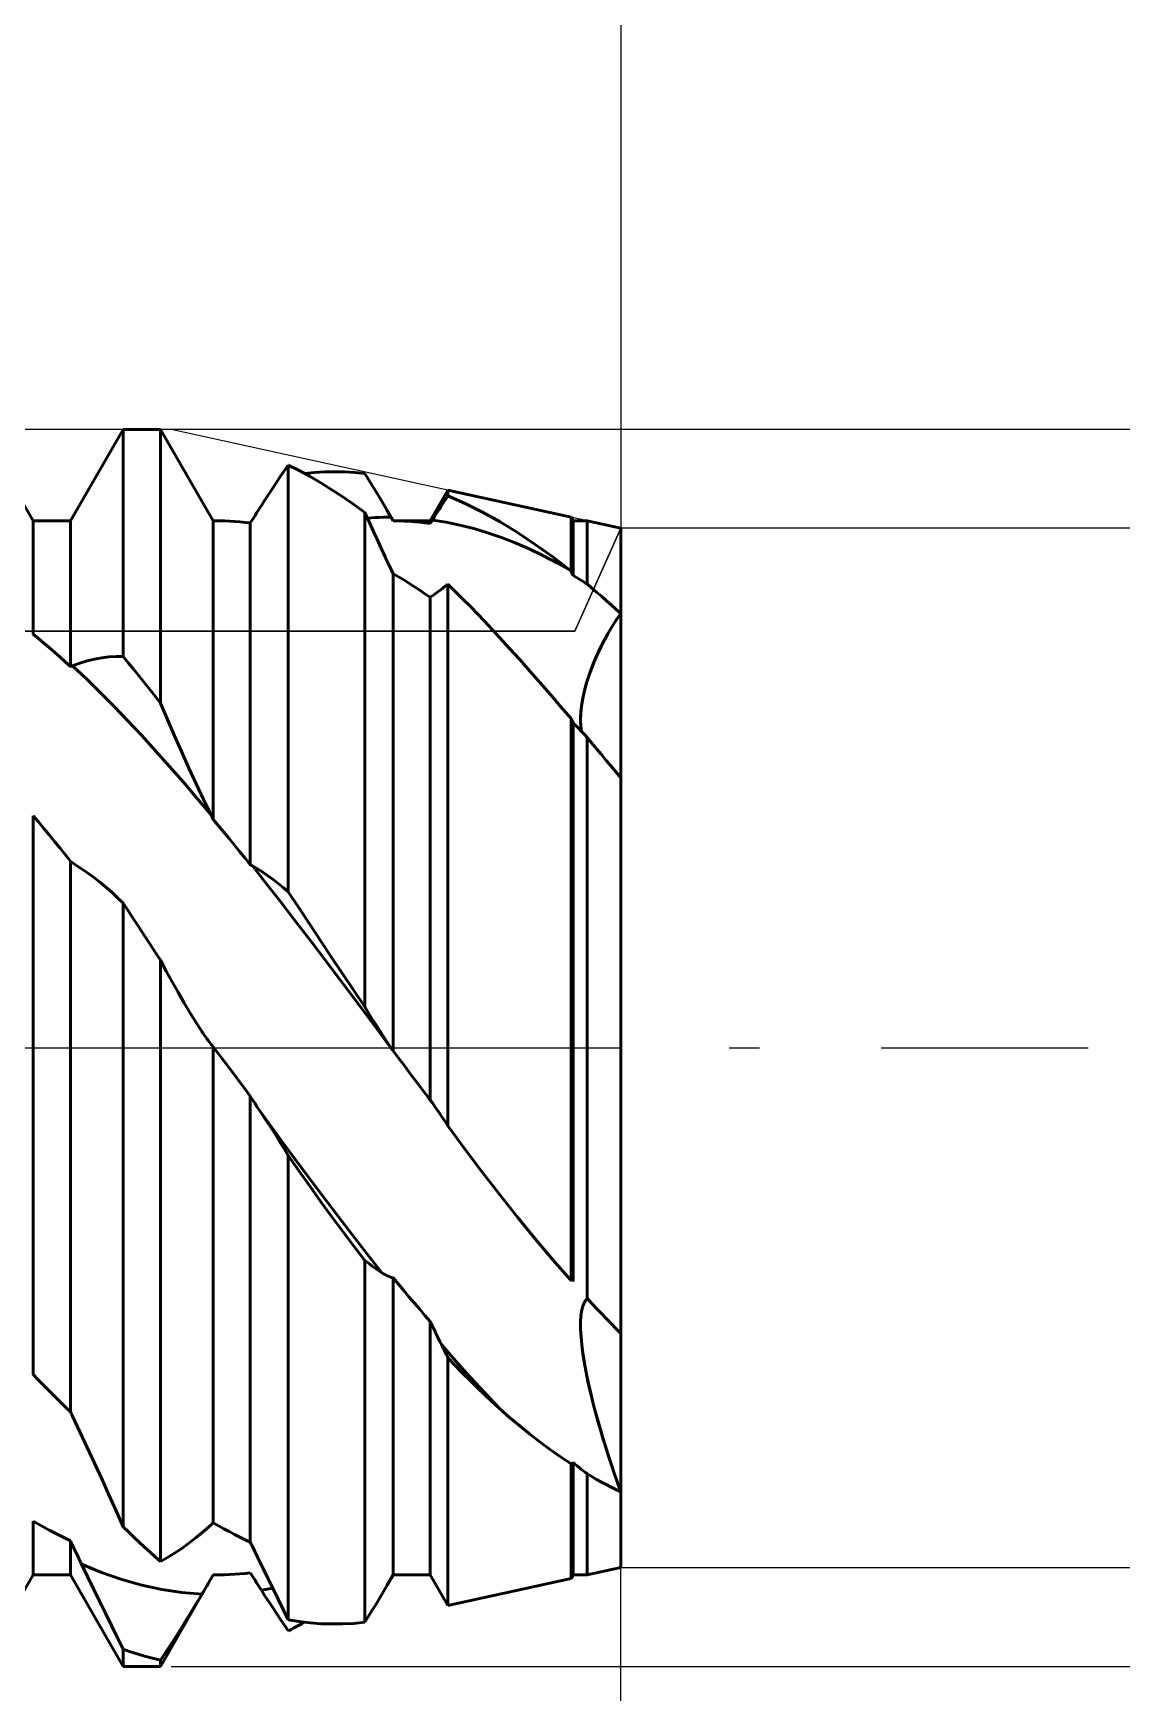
# Model space of a CAD drawing. Header units: millimetres. Extents: x -94 to 139, y -55 to 77.
# Drawn here: x 49.46 to 63.43, y -8.28 to 13.02 of the extents above; entities that cross this region are included whole.
import ezdxf

# ---------------------------------------------------------------- set-up
doc = ezdxf.new("R2010")
doc.units = ezdxf.units.MM
doc.header["$LTSCALE"] = 7.8
doc.linetypes.add('LONGDASH_DASH', pattern=[0.85, 0.4, -0.2, 0.05, -0.2])
for name, color, linetype in [('1', 4, 'CONTINUOUS'), ('2', 7, 'CONTINUOUS'), ('4', 2, 'LONGDASH_DASH'), ('CUT', 1, 'CONTINUOUS'), ('NOCUT', 7, 'CONTINUOUS'), ('SK2', 7, 'CONTINUOUS'), ('SK4', 2, 'LONGDASH_DASH')]:
    doc.layers.add(name, color=color, linetype=linetype)

msp = doc.modelspace()

# ---------------------------------------------------------------- linework, layer by layer
at = {"layer": '1', "color": 4, "linetype": 'CONTINUOUS', "lineweight": 50}
for p, q in [((49.461, 6.765), (48.784, 7.937)), ((49.938, 6.765), (50.615, 7.937)), ((50.615, 7.937), (51.093, 7.937)), ((50.615, 5.022), (50.615, 7.937)), ((51.77, 6.765), (51.093, 7.937)), ((51.093, 4.424), (51.093, 7.937)), ((52.685, 7.41), (52.734, 7.48)), ((52.873, 7.409), (52.734, 7.48)), ((52.734, 2.001), (52.734, 7.48)), ((52.538, 7.19), (52.587, 7.265)), ((52.587, 7.265), (52.636, 7.338)), ((52.636, 7.338), (52.685, 7.41)), ((53.013, 7.333), (52.873, 7.409)), ((52.944, 7.371), (53.072, 7.384)), ((53.153, 7.251), (53.013, 7.333)), ((53.072, 7.384), (53.2, 7.392)), ((53.293, 7.163), (53.153, 7.251)), ((53.2, 7.392), (53.329, 7.395)), ((53.458, 7.392), (53.329, 7.395)), ((53.588, 7.385), (53.458, 7.392)), ((53.717, 7.372), (53.588, 7.385)), ((53.765, 7.295), (53.717, 7.372)), ((53.812, 7.217), (53.765, 7.295)), ((52.39, 6.961), (52.439, 7.039)), ((52.439, 7.039), (52.489, 7.115)), ((52.489, 7.115), (52.538, 7.19)), ((53.434, 7.071), (53.293, 7.163)), ((53.576, 6.973), (53.434, 7.071)), ((53.86, 7.138), (53.812, 7.217)), ((53.907, 7.058), (53.86, 7.138)), ((53.955, 6.977), (53.907, 7.058)), ((54.556, 6.765), (54.783, 7.157)), ((54.726, 6.999), (54.754, 7.043)), ((54.754, 7.043), (54.783, 7.087)), ((56.362, 6.81), (54.783, 7.157)), ((54.783, 7.087), (54.783, 7.157)), ((55.005, 6.988), (54.783, 7.087)), ((52.288, 6.8), (52.308, 6.832)), ((52.308, 6.832), (52.328, 6.865)), ((52.328, 6.865), (52.349, 6.897)), ((52.349, 6.897), (52.369, 6.929)), ((52.369, 6.929), (52.39, 6.961)), ((53.717, 6.87), (53.576, 6.973)), ((53.748, 6.802), (53.717, 6.87)), ((53.717, 0.526), (53.717, 6.87)), ((54.004, 6.895), (53.955, 6.977)), ((54.052, 6.811), (54.004, 6.895)), ((54.583, 6.774), (54.612, 6.82)), ((54.612, 6.82), (54.64, 6.865)), ((54.64, 6.865), (54.669, 6.91)), ((54.669, 6.91), (54.697, 6.955)), ((54.697, 6.955), (54.726, 6.999)), ((55.227, 6.876), (55.005, 6.988)), ((55.451, 6.751), (55.227, 6.876)), ((49.461, 6.765), (49.938, 6.765)), ((49.461, 5.31), (49.461, 6.765)), ((49.938, 4.893), (49.938, 6.765)), ((51.77, 6.765), (51.781, 6.765)), ((51.77, 2.933), (51.77, 6.765)), ((51.848, 6.764), (51.781, 6.765)), ((51.914, 6.763), (51.848, 6.764)), ((51.981, 6.76), (51.914, 6.763)), ((52.047, 6.756), (51.981, 6.76)), ((52.114, 6.751), (52.047, 6.756)), ((52.181, 6.744), (52.114, 6.751)), ((52.247, 6.737), (52.181, 6.744)), ((52.247, 6.737), (52.267, 6.768)), ((52.247, 2.349), (52.247, 6.737)), ((52.267, 6.768), (52.288, 6.8)), ((53.779, 6.734), (53.748, 6.802)), ((53.749, 6.799), (53.8, 6.803)), ((53.811, 6.665), (53.779, 6.734)), ((53.8, 6.803), (53.85, 6.806)), ((53.842, 6.597), (53.811, 6.665)), ((53.85, 6.806), (53.901, 6.808)), ((53.901, 6.808), (53.951, 6.81)), ((53.951, 6.81), (54.002, 6.811)), ((54.002, 6.811), (54.052, 6.811)), ((54.053, 6.81), (54.052, 6.811)), ((54.052, 6.811), (54.052, 6.811)), ((54.053, 6.809), (54.053, 6.81)), ((54.053, 6.81), (54.053, 6.81)), ((54.054, 6.809), (54.053, 6.809)), ((54.053, 6.809), (54.053, 6.809)), ((54.057, 6.802), (54.054, 6.809)), ((54.079, 6.765), (54.054, 6.809)), ((54.061, 6.796), (54.057, 6.802)), ((54.064, 6.79), (54.061, 6.796)), ((54.068, 6.784), (54.064, 6.79)), ((54.072, 6.777), (54.068, 6.784)), ((54.075, 6.771), (54.072, 6.777)), ((54.079, 6.765), (54.075, 6.771)), ((54.147, 6.764), (54.079, 6.765)), ((54.079, 6.765), (54.556, 6.765)), ((54.079, 6.765), (54.079, 6.765)), ((54.215, 6.761), (54.147, 6.764)), ((54.283, 6.758), (54.215, 6.761)), ((54.352, 6.753), (54.283, 6.758)), ((54.42, 6.747), (54.352, 6.753)), ((54.488, 6.74), (54.42, 6.747)), ((54.556, 6.732), (54.488, 6.74)), ((54.556, 6.732), (54.556, 6.765)), ((54.556, 6.732), (54.56, 6.738)), ((54.56, 6.738), (54.564, 6.744)), ((54.564, 6.744), (54.568, 6.75)), ((54.568, 6.75), (54.572, 6.756)), ((54.572, 6.756), (54.575, 6.762)), ((54.575, 6.762), (54.579, 6.768)), ((54.579, 6.768), (54.583, 6.774)), ((54.76, 6.746), (54.583, 6.774)), ((54.937, 6.709), (54.76, 6.746)), ((55.115, 6.664), (54.937, 6.709)), ((55.292, 6.611), (55.115, 6.664)), ((55.469, 6.549), (55.292, 6.611)), ((55.676, 6.613), (55.451, 6.751)), ((55.902, 6.462), (55.676, 6.613)), ((56.388, 6.765), (56.362, 6.81)), ((56.362, 6.121), (56.362, 6.81)), ((56.388, 6.765), (56.568, 6.765)), ((56.388, 6.064), (56.388, 6.765)), ((57, 6.67), (56.568, 6.765)), ((56.568, 5.954), (56.568, 6.765)), ((57, 5.573), (57, 6.67)), ((57, 5.573), (57, 6.67)), ((53.873, 6.528), (53.842, 6.597)), ((53.905, 6.459), (53.873, 6.528)), ((53.936, 6.39), (53.905, 6.459)), ((53.956, 6.347), (53.936, 6.39)), ((55.647, 6.48), (55.469, 6.549)), ((55.824, 6.403), (55.647, 6.48)), ((56.001, 6.318), (55.824, 6.403)), ((56.128, 6.3), (55.902, 6.462)), ((53.976, 6.304), (53.956, 6.347)), ((53.996, 6.261), (53.976, 6.304)), ((54.016, 6.217), (53.996, 6.261)), ((54.037, 6.174), (54.016, 6.217)), ((56.179, 6.225), (56.001, 6.318)), ((56.356, 6.126), (56.128, 6.3)), ((56.356, 6.126), (56.179, 6.225)), ((54.058, 6.13), (54.037, 6.174)), ((54.079, 6.086), (54.058, 6.13)), ((54.147, 6.046), (54.079, 6.086)), ((54.079, -0.037), (54.079, 6.086)), ((54.215, 6.005), (54.147, 6.046)), ((54.283, 5.963), (54.215, 6.005)), ((56.357, 6.125), (56.356, 6.126)), ((56.358, 6.124), (56.357, 6.125)), ((56.359, 6.123), (56.358, 6.124)), ((56.36, 6.123), (56.359, 6.123)), ((56.361, 6.122), (56.36, 6.123)), ((56.362, 6.121), (56.361, 6.122)), ((56.365, 6.113), (56.362, 6.121)), ((56.369, 6.105), (56.365, 6.113)), ((56.373, 6.097), (56.369, 6.105)), ((56.377, 6.088), (56.373, 6.097)), ((56.38, 6.08), (56.377, 6.088)), ((56.384, 6.072), (56.38, 6.08)), ((56.388, 6.064), (56.384, 6.072)), ((56.413, 6.048), (56.388, 6.064)), ((56.439, 6.033), (56.413, 6.048)), ((56.465, 6.017), (56.439, 6.033)), ((56.49, 6.002), (56.465, 6.017)), ((56.516, 5.986), (56.49, 6.002)), ((56.542, 5.97), (56.516, 5.986)), ((56.568, 5.954), (56.542, 5.97)), ((54.352, 5.919), (54.283, 5.963)), ((54.42, 5.875), (54.352, 5.919)), ((54.488, 5.829), (54.42, 5.875)), ((54.556, 5.783), (54.488, 5.829)), ((54.556, 5.783), (54.576, 5.797)), ((54.556, -0.671), (54.556, 5.783)), ((54.576, 5.797), (54.597, 5.812)), ((54.597, 5.812), (54.617, 5.826)), ((54.617, 5.826), (54.637, 5.841)), ((54.637, 5.841), (54.658, 5.856)), ((54.658, 5.856), (54.678, 5.872)), ((54.678, 5.872), (54.699, 5.888)), ((54.699, 5.888), (54.711, 5.897)), ((54.711, 5.897), (54.723, 5.906)), ((54.723, 5.906), (54.735, 5.915)), ((54.735, 5.915), (54.747, 5.924)), ((54.747, 5.924), (54.759, 5.932)), ((54.759, 5.932), (54.771, 5.941)), ((54.771, 5.941), (54.783, 5.95)), ((54.877, 5.857), (54.783, 5.95)), ((54.783, -1), (54.783, 5.95)), ((54.971, 5.763), (54.877, 5.857)), ((55.066, 5.667), (54.971, 5.763)), ((56.629, 5.902), (56.568, 5.954)), ((56.691, 5.849), (56.629, 5.902)), ((56.753, 5.796), (56.691, 5.849)), ((56.815, 5.741), (56.753, 5.796)), ((55.16, 5.57), (55.066, 5.667)), ((55.255, 5.471), (55.16, 5.57)), ((56.876, 5.686), (56.815, 5.741)), ((56.938, 5.63), (56.876, 5.686)), ((57, 5.573), (56.938, 5.63)), ((56.946, 5.498), (57, 5.573)), ((56.957, 5.513), (57, 5.573)), ((57, 5.698), (57, 5.698)), ((57, 5.698), (57, 5.698)), ((57, 5.698), (57, 5.698)), ((57, 5.698), (57, 5.698)), ((57, 5.698), (57, 5.698)), ((57, 5.698), (57, 5.698)), ((57, 5.472), (57, 5.573)), ((55.35, 5.37), (55.255, 5.471)), ((55.445, 5.268), (55.35, 5.37)), ((56.793, 5.24), (56.843, 5.331)), ((56.833, 5.314), (56.874, 5.383)), ((56.843, 5.331), (56.894, 5.417)), ((56.874, 5.383), (56.915, 5.45)), ((56.894, 5.417), (56.946, 5.498)), ((56.915, 5.45), (56.957, 5.513)), ((57, 5.368), (57, 5.472)), ((57, 5.261), (57, 5.368)), ((49.529, 5.253), (49.461, 5.31)), ((49.597, 5.195), (49.529, 5.253)), ((49.665, 5.137), (49.597, 5.195)), ((49.734, 5.077), (49.665, 5.137)), ((55.574, 5.126), (55.445, 5.268)), ((55.704, 4.983), (55.574, 5.126)), ((56.694, 5.037), (56.743, 5.142)), ((56.715, 5.082), (56.754, 5.164)), ((56.743, 5.142), (56.793, 5.24)), ((56.754, 5.164), (56.794, 5.241)), ((56.794, 5.241), (56.833, 5.314)), ((57, 5.153), (57, 5.261)), ((57, 5.043), (57, 5.153)), ((49.802, 5.017), (49.734, 5.077)), ((49.87, 4.955), (49.802, 5.017)), ((49.938, 4.893), (49.87, 4.955)), ((49.95, 4.898), (49.954, 4.9)), ((49.954, 4.9), (49.957, 4.901)), ((49.957, 4.901), (49.961, 4.903)), ((49.961, 4.903), (49.965, 4.904)), ((49.965, 4.904), (50.06, 4.939)), ((50.143, 4.736), (49.965, 4.904)), ((50.06, 4.939), (50.154, 4.968)), ((50.154, 4.968), (50.248, 4.99)), ((50.248, 4.99), (50.341, 5.007)), ((50.341, 5.007), (50.433, 5.018)), ((50.433, 5.018), (50.524, 5.023)), ((50.615, 5.022), (50.524, 5.023)), ((50.683, 4.939), (50.615, 5.022)), ((50.752, 4.856), (50.683, 4.939)), ((55.834, 4.836), (55.704, 4.983)), ((56.605, 4.813), (56.648, 4.927)), ((56.606, 4.817), (56.64, 4.908)), ((56.64, 4.908), (56.676, 4.996)), ((56.648, 4.927), (56.694, 5.037)), ((56.676, 4.996), (56.715, 5.082)), ((57, 4.934), (57, 5.043)), ((57, 4.824), (57, 4.934)), ((49.938, 4.893), (49.942, 4.895)), ((49.942, 4.895), (49.946, 4.897)), ((49.946, 4.897), (49.95, 4.898)), ((50.321, 4.562), (50.143, 4.736)), ((50.82, 4.771), (50.752, 4.856)), ((50.888, 4.685), (50.82, 4.771)), ((55.965, 4.687), (55.834, 4.836)), ((56.097, 4.536), (55.965, 4.687)), ((56.536, 4.588), (56.567, 4.699)), ((56.549, 4.637), (56.575, 4.726)), ((56.567, 4.699), (56.605, 4.813)), ((56.575, 4.726), (56.606, 4.817)), ((57, 4.715), (57, 4.824)), ((57, 4.606), (57, 4.715)), ((50.498, 4.382), (50.321, 4.562)), ((50.956, 4.599), (50.888, 4.685)), ((51.025, 4.512), (50.956, 4.599)), ((51.093, 4.424), (51.025, 4.512)), ((56.229, 4.383), (56.097, 4.536)), ((56.496, 4.383), (56.512, 4.482)), ((56.51, 4.467), (56.527, 4.55)), ((56.512, 4.482), (56.536, 4.588)), ((56.527, 4.55), (56.549, 4.637)), ((57, 4.499), (57, 4.606)), ((57, 4.394), (57, 4.499)), ((50.676, 4.198), (50.498, 4.382)), ((51.184, 4.213), (51.093, 4.424)), ((56.362, 4.228), (56.229, 4.383)), ((56.484, 4.209), (56.487, 4.292)), ((56.485, 4.248), (56.489, 4.316)), ((56.487, 4.292), (56.496, 4.383)), ((56.489, 4.316), (56.497, 4.389)), ((56.497, 4.389), (56.51, 4.467)), ((57, 4.292), (57, 4.394)), ((57, 4.193), (57, 4.292)), ((50.854, 4.008), (50.676, 4.198)), ((51.275, 4.003), (51.184, 4.213)), ((56.365, 4.22), (56.362, 4.228)), ((56.362, -2.985), (56.362, 4.228)), ((56.369, 4.213), (56.365, 4.22)), ((56.373, 4.205), (56.369, 4.213)), ((56.376, 4.198), (56.373, 4.205)), ((56.38, 4.19), (56.376, 4.198)), ((56.384, 4.183), (56.38, 4.19)), ((56.388, 4.175), (56.384, 4.183)), ((56.413, 4.148), (56.388, 4.175)), ((56.388, -3), (56.388, 4.175)), ((56.439, 4.121), (56.413, 4.148)), ((56.465, 4.094), (56.439, 4.121)), ((56.49, 4.067), (56.465, 4.094)), ((56.487, 4.132), (56.484, 4.209)), ((56.485, 4.183), (56.485, 4.248)), ((56.488, 4.121), (56.485, 4.183)), ((56.495, 4.062), (56.487, 4.132)), ((56.495, 4.062), (56.488, 4.121)), ((56.516, 4.039), (56.49, 4.067)), ((57, 4.097), (57, 4.193)), ((57, 4.006), (57, 4.097)), ((51.032, 3.813), (50.854, 4.008)), ((51.368, 3.795), (51.275, 4.003)), ((56.542, 4.012), (56.516, 4.039)), ((56.568, 3.984), (56.542, 4.012)), ((56.629, 3.911), (56.568, 3.984)), ((56.568, -3.212), (56.568, 3.984)), ((56.69, 3.838), (56.629, 3.911)), ((56.752, 3.764), (56.69, 3.838)), ((57, 3.919), (57, 4.006)), ((57, 3.836), (57, 3.919)), ((57, 3.759), (57, 3.836)), ((51.21, 3.613), (51.032, 3.813)), ((51.46, 3.59), (51.368, 3.795)), ((56.814, 3.69), (56.752, 3.764)), ((56.876, 3.616), (56.814, 3.69)), ((57, 3.688), (57, 3.759)), ((57, 3.623), (57, 3.688)), ((57, 3.564), (57, 3.623)), ((51.388, 3.409), (51.21, 3.613)), ((51.565, 3.201), (51.388, 3.409)), ((51.554, 3.387), (51.46, 3.59)), ((56.938, 3.541), (56.876, 3.616)), ((57, 3.466), (56.938, 3.541)), ((57, 3.512), (57, 3.564)), ((57, 3.466), (57, 3.512)), ((57, -6.67), (57, 3.466)), ((51.648, 3.186), (51.554, 3.387)), ((51.743, 2.989), (51.565, 3.201)), ((51.743, 2.989), (51.648, 3.186)), ((51.747, 2.981), (51.743, 2.989)), ((49.529, 2.899), (49.461, 2.98)), ((49.461, -4.192), (49.461, 2.98)), ((49.597, 2.816), (49.529, 2.899)), ((49.665, 2.734), (49.597, 2.816)), ((51.751, 2.973), (51.747, 2.981)), ((51.755, 2.965), (51.751, 2.973)), ((51.758, 2.957), (51.755, 2.965)), ((51.762, 2.949), (51.758, 2.957)), ((51.766, 2.941), (51.762, 2.949)), ((51.77, 2.933), (51.766, 2.941)), ((51.838, 2.851), (51.77, 2.933)), ((51.906, 2.769), (51.838, 2.851)), ((49.734, 2.65), (49.665, 2.734)), ((49.802, 2.567), (49.734, 2.65)), ((49.87, 2.482), (49.802, 2.567)), ((51.974, 2.686), (51.906, 2.769)), ((52.043, 2.602), (51.974, 2.686)), ((52.111, 2.518), (52.043, 2.602)), ((49.938, 2.398), (49.87, 2.482)), ((49.958, 2.382), (49.938, 2.398)), ((49.938, -4.671), (49.938, 2.398)), ((49.979, 2.367), (49.958, 2.382)), ((49.999, 2.352), (49.979, 2.367)), ((50.019, 2.338), (49.999, 2.352)), ((52.179, 2.434), (52.111, 2.518)), ((52.247, 2.349), (52.179, 2.434)), ((52.251, 2.347), (52.247, 2.349)), ((52.255, 2.345), (52.251, 2.347)), ((52.259, 2.343), (52.255, 2.345)), ((52.263, 2.341), (52.259, 2.343)), ((50.04, 2.324), (50.019, 2.338)), ((50.06, 2.31), (50.04, 2.324)), ((50.081, 2.297), (50.06, 2.31)), ((50.159, 2.246), (50.081, 2.297)), ((50.236, 2.19), (50.159, 2.246)), ((50.313, 2.131), (50.236, 2.19)), ((50.389, 2.068), (50.313, 2.131)), ((52.267, 2.339), (52.263, 2.341)), ((52.27, 2.337), (52.267, 2.339)), ((52.274, 2.335), (52.27, 2.337)), ((52.452, 2.11), (52.274, 2.335)), ((52.341, 2.296), (52.274, 2.335)), ((52.407, 2.254), (52.341, 2.296)), ((52.473, 2.209), (52.407, 2.254)), ((52.539, 2.161), (52.473, 2.209)), ((52.604, 2.111), (52.539, 2.161)), ((50.465, 2.001), (50.389, 2.068)), ((50.54, 1.931), (50.465, 2.001)), ((50.615, 1.856), (50.54, 1.931)), ((52.63, 1.882), (52.452, 2.11)), ((52.669, 2.058), (52.604, 2.111)), ((52.734, 2.001), (52.669, 2.058)), ((52.873, 1.791), (52.734, 2.001)), ((50.683, 1.753), (50.615, 1.856)), ((50.615, -6.147), (50.615, 1.856)), ((50.752, 1.649), (50.683, 1.753)), ((52.807, 1.652), (52.63, 1.882)), ((53.013, 1.579), (52.873, 1.791)), ((50.82, 1.544), (50.752, 1.649)), ((50.888, 1.44), (50.82, 1.544)), ((52.985, 1.42), (52.807, 1.652)), ((53.153, 1.368), (53.013, 1.579)), ((50.956, 1.335), (50.888, 1.44)), ((51.025, 1.23), (50.956, 1.335)), ((53.163, 1.186), (52.985, 1.42)), ((53.293, 1.157), (53.153, 1.368)), ((51.093, 1.125), (51.025, 1.23)), ((51.168, 0.985), (51.093, 1.125)), ((51.093, -6.59), (51.093, 1.125)), ((53.341, 0.951), (53.163, 1.186)), ((53.434, 0.946), (53.293, 1.157)), ((51.243, 0.848), (51.168, 0.985)), ((53.519, 0.715), (53.341, 0.951)), ((53.576, 0.736), (53.434, 0.946)), ((51.319, 0.714), (51.243, 0.848)), ((51.395, 0.583), (51.319, 0.714)), ((53.696, 0.478), (53.519, 0.715)), ((53.717, 0.526), (53.576, 0.736)), ((51.472, 0.455), (51.395, 0.583)), ((51.549, 0.33), (51.472, 0.455)), ((53.874, 0.241), (53.696, 0.478)), ((53.765, 0.447), (53.717, 0.526)), ((53.812, 0.37), (53.765, 0.447)), ((51.627, 0.208), (51.549, 0.33)), ((53.86, 0.294), (53.812, 0.37)), ((53.907, 0.219), (53.86, 0.294)), ((54.052, 0.002), (53.874, 0.241)), ((53.955, 0.146), (53.907, 0.219)), ((51.639, 0.19), (51.627, 0.208)), ((51.651, 0.173), (51.639, 0.19)), ((51.663, 0.155), (51.651, 0.173)), ((51.675, 0.138), (51.663, 0.155)), ((51.687, 0.121), (51.675, 0.138)), ((51.699, 0.104), (51.687, 0.121)), ((51.711, 0.089), (51.699, 0.104)), ((51.722, 0.073), (51.711, 0.089)), ((51.734, 0.058), (51.722, 0.073)), ((51.746, 0.044), (51.734, 0.058)), ((51.758, 0.029), (51.746, 0.044)), ((51.77, 0.015), (51.758, 0.029)), ((51.838, -0.076), (51.77, 0.015)), ((51.77, -6.096), (51.77, 0.015)), ((54.004, 0.073), (53.955, 0.146)), ((54.052, 0.002), (54.004, 0.073)), ((54.056, -0.003), (54.052, 0.002)), ((51.906, -0.166), (51.838, -0.076)), ((51.974, -0.257), (51.906, -0.166)), ((54.06, -0.009), (54.056, -0.003)), ((54.063, -0.014), (54.06, -0.009)), ((54.067, -0.02), (54.063, -0.014)), ((54.071, -0.026), (54.067, -0.02)), ((54.075, -0.031), (54.071, -0.026)), ((54.079, -0.037), (54.075, -0.031)), ((54.154, -0.137), (54.079, -0.037)), ((54.228, -0.236), (54.154, -0.137)), ((52.043, -0.348), (51.974, -0.257)), ((52.111, -0.438), (52.043, -0.348)), ((54.303, -0.336), (54.228, -0.236)), ((54.378, -0.435), (54.303, -0.336)), ((52.179, -0.529), (52.111, -0.438)), ((52.247, -0.619), (52.179, -0.529)), ((52.267, -0.652), (52.247, -0.619)), ((52.247, -6.344), (52.247, -0.619)), ((54.453, -0.534), (54.378, -0.435)), ((54.528, -0.634), (54.453, -0.534)), ((54.533, -0.64), (54.528, -0.634)), ((52.288, -0.684), (52.267, -0.652)), ((52.308, -0.716), (52.288, -0.684)), ((52.328, -0.748), (52.308, -0.716)), ((52.349, -0.779), (52.328, -0.748)), ((52.369, -0.81), (52.349, -0.779)), ((52.39, -0.84), (52.369, -0.81)), ((52.439, -0.914), (52.39, -0.84)), ((52.647, -1.192), (52.39, -0.84)), ((54.542, -0.652), (54.533, -0.64)), ((54.547, -0.659), (54.542, -0.652)), ((54.552, -0.665), (54.547, -0.659)), ((54.556, -0.671), (54.552, -0.665)), ((54.56, -0.676), (54.556, -0.671)), ((54.564, -0.681), (54.56, -0.676)), ((54.568, -0.687), (54.564, -0.681)), ((54.572, -0.692), (54.568, -0.687)), ((54.575, -0.697), (54.572, -0.692)), ((54.579, -0.702), (54.575, -0.697)), ((54.583, -0.707), (54.579, -0.702)), ((54.612, -0.748), (54.583, -0.707)), ((54.64, -0.789), (54.612, -0.748)), ((54.669, -0.831), (54.64, -0.789)), ((54.697, -0.872), (54.669, -0.831)), ((52.489, -0.989), (52.439, -0.914)), ((52.538, -1.066), (52.489, -0.989)), ((54.726, -0.915), (54.697, -0.872)), ((54.754, -0.957), (54.726, -0.915)), ((54.783, -1), (54.754, -0.957)), ((55.005, -1.303), (54.783, -1)), ((52.587, -1.143), (52.538, -1.066)), ((52.636, -1.222), (52.587, -1.143)), ((52.685, -1.302), (52.636, -1.222)), ((52.905, -1.541), (52.647, -1.192)), ((52.734, -1.383), (52.685, -1.302)), ((52.873, -1.583), (52.734, -1.383)), ((52.734, -7.339), (52.734, -1.383)), ((55.227, -1.599), (55.005, -1.303)), ((53.013, -1.781), (52.873, -1.583)), ((53.163, -1.886), (52.905, -1.541)), ((55.451, -1.89), (55.227, -1.599)), ((53.153, -1.976), (53.013, -1.781)), ((53.421, -2.225), (53.163, -1.886)), ((55.676, -2.173), (55.451, -1.89)), ((53.293, -2.168), (53.153, -1.976)), ((53.434, -2.357), (53.293, -2.168)), ((53.679, -2.559), (53.421, -2.225)), ((55.902, -2.45), (55.676, -2.173)), ((53.576, -2.544), (53.434, -2.357)), ((53.717, -2.727), (53.576, -2.544)), ((56.128, -2.719), (55.902, -2.45)), ((53.936, -2.886), (53.679, -2.559)), ((53.748, -2.752), (53.717, -2.727)), ((53.717, -7.372), (53.717, -2.727)), ((53.779, -2.776), (53.748, -2.752)), ((56.356, -2.979), (56.128, -2.719)), ((53.811, -2.8), (53.779, -2.776)), ((53.842, -2.822), (53.811, -2.8)), ((53.873, -2.844), (53.842, -2.822)), ((53.905, -2.866), (53.873, -2.844)), ((53.936, -2.886), (53.905, -2.866)), ((53.956, -2.899), (53.936, -2.886)), ((53.976, -2.91), (53.956, -2.899)), ((53.996, -2.92), (53.976, -2.91)), ((54.016, -2.93), (53.996, -2.92)), ((54.037, -2.939), (54.016, -2.93)), ((54.058, -2.946), (54.037, -2.939)), ((54.079, -2.953), (54.058, -2.946)), ((54.147, -3.034), (54.079, -2.953)), ((54.079, -6.765), (54.079, -2.953)), ((56.357, -2.98), (56.356, -2.979)), ((56.359, -2.982), (56.357, -2.98)), ((54.215, -3.115), (54.147, -3.034)), ((54.283, -3.196), (54.215, -3.115)), ((56.36, -2.983), (56.359, -2.982)), ((56.361, -2.984), (56.36, -2.983)), ((56.362, -2.985), (56.361, -2.984)), ((54.352, -3.275), (54.283, -3.196)), ((54.42, -3.354), (54.352, -3.275)), ((54.488, -3.433), (54.42, -3.354)), ((56.489, -3.448), (56.497, -3.385)), ((56.49, -3.438), (56.501, -3.363)), ((56.497, -3.385), (56.509, -3.328)), ((56.501, -3.363), (56.518, -3.3)), ((56.509, -3.328), (56.526, -3.281)), ((56.518, -3.3), (56.542, -3.25)), ((56.526, -3.281), (56.547, -3.243)), ((56.542, -3.25), (56.573, -3.218)), ((56.547, -3.243), (56.573, -3.218)), ((56.629, -3.279), (56.568, -3.212)), ((56.691, -3.345), (56.629, -3.279)), ((56.753, -3.41), (56.691, -3.345)), ((54.556, -3.511), (54.488, -3.433)), ((54.576, -3.554), (54.556, -3.511)), ((54.556, -6.765), (54.556, -3.511)), ((54.597, -3.598), (54.576, -3.554)), ((54.617, -3.641), (54.597, -3.598)), ((56.485, -3.522), (56.49, -3.438)), ((56.485, -3.518), (56.489, -3.448)), ((56.485, -3.592), (56.485, -3.518)), ((56.485, -3.613), (56.485, -3.522)), ((56.488, -3.673), (56.485, -3.592)), ((56.491, -3.709), (56.485, -3.613)), ((56.815, -3.475), (56.753, -3.41)), ((56.876, -3.539), (56.815, -3.475)), ((56.938, -3.602), (56.876, -3.539)), ((57, -3.664), (56.938, -3.602)), ((57, -3.466), (57, -3.466)), ((57, -3.466), (57, -3.466)), ((57, -3.466), (57, -3.466)), ((57, -3.466), (57, -3.466)), ((57, -3.466), (57, -3.466)), ((54.637, -3.683), (54.617, -3.641)), ((54.658, -3.725), (54.637, -3.683)), ((54.678, -3.767), (54.658, -3.725)), ((54.699, -3.809), (54.678, -3.767)), ((54.711, -3.833), (54.699, -3.809)), ((54.823, -3.951), (54.699, -3.809)), ((54.723, -3.857), (54.711, -3.833)), ((56.495, -3.761), (56.488, -3.673)), ((56.5, -3.809), (56.491, -3.709)), ((56.505, -3.854), (56.495, -3.761)), ((56.513, -3.912), (56.5, -3.809)), ((54.735, -3.881), (54.723, -3.857)), ((54.747, -3.905), (54.735, -3.881)), ((54.759, -3.93), (54.747, -3.905)), ((54.771, -3.954), (54.759, -3.93)), ((54.783, -3.978), (54.771, -3.954)), ((54.877, -4.077), (54.783, -3.978)), ((54.783, -7.157), (54.783, -3.978)), ((54.948, -4.092), (54.823, -3.951)), ((56.519, -3.953), (56.505, -3.854)), ((56.529, -4.015), (56.513, -3.912)), ((56.536, -4.057), (56.519, -3.953)), ((56.547, -4.122), (56.529, -4.015)), ((49.529, -4.263), (49.461, -4.192)), ((54.971, -4.174), (54.877, -4.077)), ((55.072, -4.229), (54.948, -4.092)), ((55.066, -4.268), (54.971, -4.174)), ((55.196, -4.365), (55.072, -4.229)), ((56.556, -4.167), (56.536, -4.057)), ((56.569, -4.231), (56.547, -4.122)), ((56.579, -4.28), (56.556, -4.167)), ((56.593, -4.342), (56.569, -4.231)), ((49.597, -4.333), (49.529, -4.263)), ((49.665, -4.402), (49.597, -4.333)), ((49.734, -4.471), (49.665, -4.402)), ((49.802, -4.538), (49.734, -4.471)), ((55.16, -4.361), (55.066, -4.268)), ((55.255, -4.452), (55.16, -4.361)), ((55.32, -4.497), (55.196, -4.365)), ((55.35, -4.541), (55.255, -4.452)), ((56.605, -4.395), (56.579, -4.28)), ((56.619, -4.454), (56.593, -4.342)), ((56.633, -4.512), (56.605, -4.395)), ((56.647, -4.567), (56.619, -4.454)), ((49.87, -4.605), (49.802, -4.538)), ((49.938, -4.671), (49.87, -4.605)), ((49.942, -4.679), (49.938, -4.671)), ((49.946, -4.687), (49.942, -4.679)), ((55.445, -4.628), (55.32, -4.497)), ((55.445, -4.628), (55.35, -4.541)), ((55.574, -4.742), (55.445, -4.628)), ((56.664, -4.631), (56.633, -4.512)), ((56.677, -4.68), (56.647, -4.567)), ((56.696, -4.75), (56.664, -4.631)), ((56.708, -4.792), (56.677, -4.68)), ((49.95, -4.695), (49.946, -4.687)), ((49.954, -4.703), (49.95, -4.695)), ((49.957, -4.711), (49.954, -4.703)), ((49.961, -4.719), (49.957, -4.711)), ((49.965, -4.727), (49.961, -4.719)), ((50.06, -4.926), (49.965, -4.727)), ((55.704, -4.852), (55.574, -4.742)), ((55.834, -4.958), (55.704, -4.852)), ((56.73, -4.869), (56.696, -4.75)), ((56.739, -4.902), (56.708, -4.792)), ((56.765, -4.988), (56.73, -4.869)), ((50.154, -5.128), (50.06, -4.926)), ((55.965, -5.06), (55.834, -4.958)), ((56.097, -5.157), (55.965, -5.06)), ((56.772, -5.013), (56.739, -4.902)), ((56.801, -5.105), (56.765, -4.988)), ((56.807, -5.126), (56.772, -5.013)), ((56.838, -5.222), (56.801, -5.105)), ((50.248, -5.33), (50.154, -5.128)), ((56.229, -5.25), (56.097, -5.157)), ((56.362, -5.339), (56.229, -5.25)), ((56.384, -5.325), (56.388, -5.323)), ((56.413, -5.344), (56.388, -5.323)), ((56.388, -6.765), (56.388, -5.323)), ((56.843, -5.24), (56.807, -5.126)), ((56.876, -5.34), (56.838, -5.222)), ((56.881, -5.354), (56.843, -5.24)), ((50.341, -5.533), (50.248, -5.33)), ((50.433, -5.737), (50.341, -5.533)), ((56.362, -5.339), (56.365, -5.337)), ((56.362, -6.81), (56.362, -5.339)), ((56.365, -5.337), (56.369, -5.335)), ((56.369, -5.335), (56.373, -5.332)), ((56.373, -5.332), (56.376, -5.33)), ((56.376, -5.33), (56.38, -5.328)), ((56.38, -5.328), (56.384, -5.325)), ((56.439, -5.365), (56.413, -5.344)), ((56.465, -5.386), (56.439, -5.365)), ((56.49, -5.406), (56.465, -5.386)), ((56.516, -5.427), (56.49, -5.406)), ((56.542, -5.447), (56.516, -5.427)), ((56.568, -5.467), (56.542, -5.447)), ((56.629, -5.503), (56.568, -5.467)), ((56.568, -6.765), (56.568, -5.467)), ((56.69, -5.538), (56.629, -5.503)), ((56.916, -5.459), (56.876, -5.34)), ((56.92, -5.469), (56.881, -5.354)), ((56.958, -5.579), (56.916, -5.459)), ((56.959, -5.584), (56.92, -5.469)), ((50.524, -5.942), (50.433, -5.737)), ((56.752, -5.572), (56.69, -5.538)), ((56.814, -5.605), (56.752, -5.572)), ((56.876, -5.637), (56.814, -5.605)), ((56.938, -5.668), (56.876, -5.637)), ((57, -5.698), (56.938, -5.668)), ((57, -5.698), (56.958, -5.579)), ((57, -5.698), (56.959, -5.584)), ((50.615, -6.147), (50.524, -5.942)), ((49.529, -6.113), (49.461, -6.073)), ((49.461, -6.765), (49.461, -6.073)), ((49.597, -6.151), (49.529, -6.113)), ((49.665, -6.188), (49.597, -6.151)), ((50.683, -6.213), (50.615, -6.147)), ((51.648, -6.205), (51.743, -6.12)), ((51.743, -6.12), (51.747, -6.117)), ((51.747, -6.117), (51.751, -6.113)), ((51.751, -6.113), (51.755, -6.11)), ((51.755, -6.11), (51.758, -6.106)), ((51.758, -6.106), (51.762, -6.103)), ((51.762, -6.103), (51.766, -6.099)), ((51.766, -6.099), (51.77, -6.096)), ((51.838, -6.135), (51.77, -6.096)), ((51.906, -6.172), (51.838, -6.135)), ((51.974, -6.209), (51.906, -6.172)), ((49.734, -6.224), (49.665, -6.188)), ((49.802, -6.259), (49.734, -6.224)), ((49.87, -6.293), (49.802, -6.259)), ((49.938, -6.326), (49.87, -6.293)), ((49.958, -6.369), (49.938, -6.326)), ((49.938, -6.765), (49.938, -6.326)), ((49.979, -6.412), (49.958, -6.369)), ((50.752, -6.279), (50.683, -6.213)), ((50.82, -6.344), (50.752, -6.279)), ((50.888, -6.407), (50.82, -6.344)), ((51.368, -6.424), (51.46, -6.357)), ((51.46, -6.357), (51.554, -6.284)), ((51.554, -6.284), (51.648, -6.205)), ((52.043, -6.244), (51.974, -6.209)), ((52.111, -6.279), (52.043, -6.244)), ((52.179, -6.312), (52.111, -6.279)), ((52.247, -6.344), (52.179, -6.312)), ((52.251, -6.352), (52.247, -6.344)), ((52.255, -6.36), (52.251, -6.352)), ((52.259, -6.368), (52.255, -6.36)), ((52.263, -6.375), (52.259, -6.368)), ((52.267, -6.383), (52.263, -6.375)), ((52.27, -6.391), (52.267, -6.383)), ((49.999, -6.455), (49.979, -6.412)), ((50.019, -6.498), (49.999, -6.455)), ((50.04, -6.54), (50.019, -6.498)), ((50.06, -6.583), (50.04, -6.54)), ((50.081, -6.625), (50.06, -6.583)), ((50.956, -6.469), (50.888, -6.407)), ((51.025, -6.53), (50.956, -6.469)), ((51.093, -6.59), (51.025, -6.53)), ((51.093, -6.59), (51.184, -6.541)), ((51.184, -6.541), (51.275, -6.485)), ((51.275, -6.485), (51.368, -6.424)), ((52.274, -6.399), (52.27, -6.391)), ((52.341, -6.536), (52.274, -6.399)), ((52.407, -6.672), (52.341, -6.536)), ((48.784, -7.938), (49.461, -6.765)), ((49.461, -6.765), (49.938, -6.765)), ((50.615, -7.938), (49.938, -6.765)), ((50.159, -6.785), (50.081, -6.625)), ((50.339, -6.733), (50.081, -6.625)), ((50.236, -6.943), (50.159, -6.785)), ((50.596, -6.824), (50.339, -6.733)), ((51.093, -7.938), (51.77, -6.765)), ((51.728, -6.837), (51.749, -6.801)), ((51.749, -6.801), (51.77, -6.765)), ((51.771, -6.765), (51.77, -6.765)), ((51.77, -6.765), (51.781, -6.765)), ((51.77, -6.765), (51.77, -6.765)), ((51.773, -6.765), (51.771, -6.765)), ((51.775, -6.765), (51.773, -6.765)), ((51.776, -6.765), (51.775, -6.765)), ((51.778, -6.765), (51.776, -6.765)), ((51.779, -6.765), (51.778, -6.765)), ((51.779, -6.765), (51.781, -6.765)), ((51.781, -6.765), (51.848, -6.764)), ((51.848, -6.764), (51.914, -6.763)), ((51.914, -6.763), (51.981, -6.76)), ((51.981, -6.76), (52.047, -6.756)), ((52.047, -6.756), (52.114, -6.751)), ((52.114, -6.751), (52.181, -6.744)), ((52.181, -6.744), (52.247, -6.737)), ((52.267, -6.768), (52.247, -6.737)), ((52.288, -6.8), (52.267, -6.768)), ((52.308, -6.832), (52.288, -6.8)), ((52.473, -6.807), (52.407, -6.672)), ((52.539, -6.941), (52.473, -6.807)), ((54.004, -6.895), (54.052, -6.811)), ((54.052, -6.811), (54.053, -6.81)), ((54.052, -6.811), (54.052, -6.811)), ((54.053, -6.809), (54.053, -6.809)), ((54.053, -6.809), (54.054, -6.809)), ((54.053, -6.81), (54.053, -6.809)), ((54.053, -6.81), (54.053, -6.81)), ((54.054, -6.809), (54.079, -6.765)), ((54.079, -6.765), (54.556, -6.765)), ((54.783, -7.157), (54.556, -6.765)), ((54.783, -7.157), (56.362, -6.81)), ((56.362, -6.81), (56.388, -6.765)), ((56.388, -6.765), (56.568, -6.765)), ((56.568, -6.765), (57, -6.67)), ((50.313, -7.101), (50.236, -6.943)), ((50.854, -6.896), (50.596, -6.824)), ((51.112, -6.951), (50.854, -6.896)), ((51.369, -6.989), (51.112, -6.951)), ((51.627, -7.009), (51.369, -6.989)), ((51.549, -7.139), (51.627, -7.009)), ((51.627, -7.009), (51.647, -6.976)), ((51.647, -6.976), (51.667, -6.942)), ((51.667, -6.942), (51.687, -6.907)), ((51.687, -6.907), (51.707, -6.873)), ((51.707, -6.873), (51.728, -6.837)), ((52.328, -6.865), (52.308, -6.832)), ((52.349, -6.897), (52.328, -6.865)), ((52.369, -6.929), (52.349, -6.897)), ((52.39, -6.961), (52.369, -6.929)), ((52.39, -6.961), (52.414, -6.957)), ((52.439, -7.039), (52.39, -6.961)), ((52.414, -6.957), (52.438, -6.953)), ((52.438, -6.953), (52.462, -6.948)), ((52.462, -6.948), (52.487, -6.944)), ((52.487, -6.944), (52.511, -6.939)), ((52.511, -6.939), (52.535, -6.934)), ((52.604, -7.075), (52.539, -6.941)), ((53.907, -7.058), (53.955, -6.977)), ((53.955, -6.977), (54.004, -6.895)), ((50.389, -7.257), (50.313, -7.101)), ((51.472, -7.266), (51.549, -7.139)), ((52.489, -7.115), (52.439, -7.039)), ((52.538, -7.19), (52.489, -7.115)), ((52.587, -7.265), (52.538, -7.19)), ((52.669, -7.207), (52.604, -7.075)), ((52.734, -7.339), (52.669, -7.207)), ((53.765, -7.295), (53.812, -7.217)), ((53.812, -7.217), (53.86, -7.138)), ((53.86, -7.138), (53.907, -7.058)), ((50.465, -7.412), (50.389, -7.257)), ((50.54, -7.565), (50.465, -7.412)), ((51.319, -7.512), (51.395, -7.39)), ((51.395, -7.39), (51.472, -7.266)), ((52.636, -7.338), (52.587, -7.265)), ((52.685, -7.41), (52.636, -7.338)), ((52.734, -7.48), (52.685, -7.41)), ((52.873, -7.362), (52.734, -7.339)), ((52.769, -7.463), (52.804, -7.445)), ((52.804, -7.445), (52.839, -7.427)), ((52.839, -7.427), (52.874, -7.409)), ((53.013, -7.379), (52.873, -7.362)), ((52.874, -7.409), (52.909, -7.39)), ((52.909, -7.39), (52.944, -7.371)), ((53.153, -7.39), (53.013, -7.379)), ((53.293, -7.394), (53.153, -7.39)), ((53.293, -7.394), (53.434, -7.393)), ((53.434, -7.393), (53.576, -7.386)), ((53.576, -7.386), (53.717, -7.372)), ((53.717, -7.372), (53.765, -7.295)), ((50.615, -7.717), (50.54, -7.565)), ((51.168, -7.745), (51.243, -7.63)), ((51.243, -7.63), (51.319, -7.512)), ((52.734, -7.48), (52.769, -7.463)), ((50.683, -7.742), (50.615, -7.717)), ((50.615, -7.938), (50.615, -7.717)), ((50.752, -7.764), (50.683, -7.742)), ((50.82, -7.786), (50.752, -7.764)), ((50.888, -7.806), (50.82, -7.786)), ((50.956, -7.824), (50.888, -7.806)), ((51.025, -7.842), (50.956, -7.824)), ((51.093, -7.857), (51.025, -7.842)), ((51.093, -7.857), (51.168, -7.745)), ((51.093, -7.938), (51.093, -7.857)), ((50.615, -7.938), (51.093, -7.938))]:
    msp.add_line(p, q, dxfattribs=at)
at = {"layer": '2', "color": 7, "linetype": 'CONTINUOUS', "lineweight": 25}
for p, q in [((57, 30.938), (57, 6)), ((80, 7.937), (51.23, 7.937)), ((70, 6.67), (57, 6.67)), ((57, -20.938), (57, -1.267)), ((57, -6.67), (70, -6.67)), ((51.23, -7.938), (80, -7.938))]:
    msp.add_line(p, q, dxfattribs=at)
at = {"layer": '4', "color": 2, "linetype": 'LONGDASH_DASH', "lineweight": 25}
msp.add_line((0, 0), (57, 0), dxfattribs=at)
at = {"layer": 'CUT', "color": 1, "linetype": 'CONTINUOUS', "lineweight": 25}
for p, q in [((51.23, 7.937), (37, 7.937)), ((57, 6.67), (51.23, 7.937)), ((56.412, 5.35), (57, 6.67)), ((37, 5.35), (56.412, 5.35))]:
    msp.add_line(p, q, dxfattribs=at)
at = {"layer": 'NOCUT', "color": 7, "linetype": 'CONTINUOUS', "lineweight": 25}
for p, q in [((57, 6.67), (56.412, 5.35)), ((57, 0), (57, 6.67)), ((56.412, 5.35), (37, 5.35)), ((0, 0), (57, 0))]:
    msp.add_line(p, q, dxfattribs=at)
at = {"layer": 'SK2', "color": 7, "linetype": 'CONTINUOUS', "lineweight": 25}
msp.add_line((57, 40.938), (57, 7.937), dxfattribs=at)
at = {"layer": 'SK4', "color": 2, "linetype": 'LONGDASH_DASH', "lineweight": 25}
msp.add_line((-59, 0), (63, 0), dxfattribs=at)

doc.saveas('drawing.dxf')
